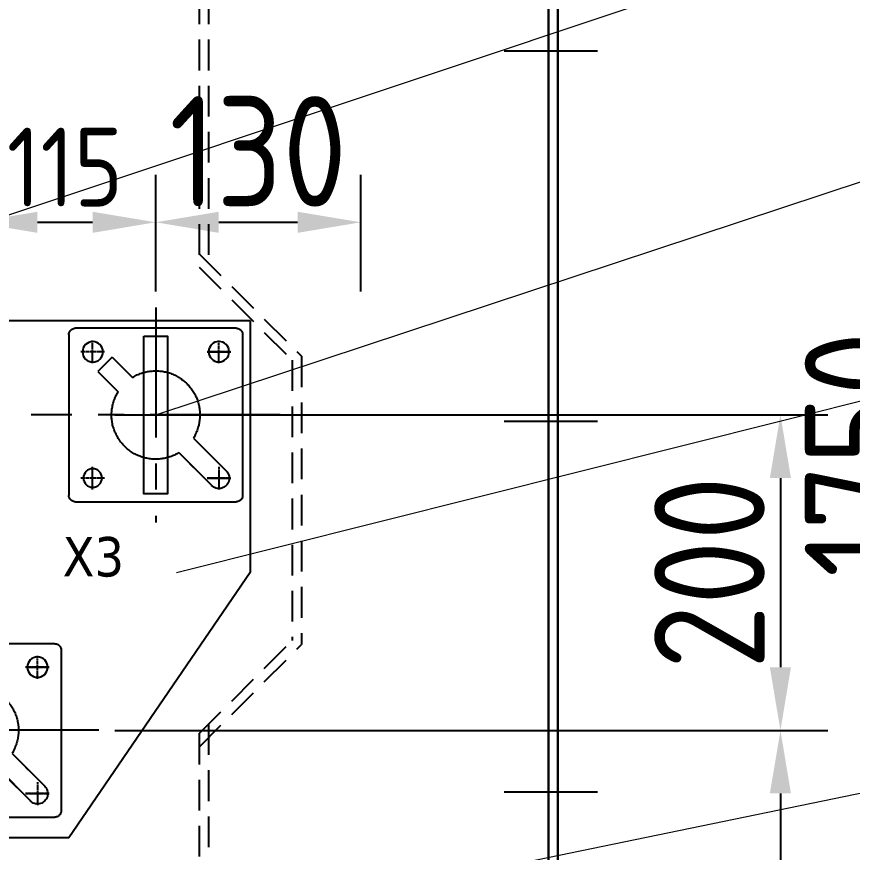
# Model space of a CAD drawing. Header units: millimetres. Extents: x 124493 to 133608, y -169944 to -164394.
# Drawn here: x 127169 to 127698, y -166467 to -165937 of the extents above; entities that cross this region are included whole.
import ezdxf

# ---------------------------------------------------------------- set-up
doc = ezdxf.new("R2010")
doc.units = ezdxf.units.MM
doc.header["$LTSCALE"] = 13
doc.linetypes.add('CENTERX2', pattern=[101.6, 63.5, -12.7, 12.7, -12.7])
doc.linetypes.add('DASHED', pattern=[0.75, 0.5, -0.25])
for name, color, linetype in [('1', 4, 'Continuous'), ('2细线层', 4, 'Continuous'), ('4虚线层', 6, 'DASHED'), ('粗实线', 4, 'Continuous')]:
    doc.layers.add(name, color=color, linetype=linetype)
doc.layers.add('标注、文本', color=3, linetype='Continuous', lineweight=25)
doc.layers.add('铁心', color=3, linetype='Continuous', lineweight=0)
doc.styles.get("Standard").update_dxf_attribs({"font": 'gbenor.shx', "bigfont": 'gbcbig.shx'})
doc.styles.add('Tahoma$001', font='tahoma.ttf', dxfattribs={"height": 2.159784})
doc.dimstyles.new('1-15', dxfattribs={"dimscale": 20, "dimtxt": 3.5, "dimasz": 2, "dimexe": 1.5, "dimexo": 0.5, "dimgap": 0.5, "dimtad": 1, "dimtoh": 1, "dimdec": 1, "dimdsep": 46, "dimtxsty": 'Standard', "dimcen": 2.5, "dimclrd": 3, "dimclre": 3, "dimclrt": 3, "dimadec": 0, "dimazin": 2, "dimtfac": 1, "dimtdec": 1, "dimtmove": 0, "dimatfit": 2, "dimfxl": 1, "dimarcsym": 0})

# ---------------------------------------------------------------- blocks, each defined once
blk = doc.blocks.new('A$C5EF15113')
at = {"layer": '1', "color": 1, "linetype": 'CENTERX2', "lineweight": -3, "ltscale": 0.1}
for p, q in [((79.01, 136.41), (79.01, 0)), ((0, 68.21), (158.03, 68.21))]:
    blk.add_line(p, q, dxfattribs=at)
at = {"layer": '2细线层'}
for points in [[(27.95, 123.16), (27.37, 123.16), (26.88, 123.07), (26.39, 122.87), (25.91, 122.68), (25.52, 122.38), (25.13, 121.99), (24.74, 121.6), (24.45, 121.21), (24.25, 120.73), (24.06, 120.24), (23.96, 119.75), (23.96, 119.17)], [(27.95, 123.16), (129.98, 123.16)], [(133.97, 119.17), (133.97, 119.75), (133.87, 120.24), (133.68, 120.73), (133.48, 121.21), (133.19, 121.6), (132.8, 121.99), (132.41, 122.38), (132.02, 122.68), (131.53, 122.87), (131.05, 123.07), (130.56, 123.16), (129.98, 123.16)], [(23.96, 119.17), (23.96, 17.15)], [(133.97, 119.17), (133.97, 17.15)], [(38.96, 114.59), (38.96, 115.46)], [(38.96, 114.59), (38.96, 115.46)], [(38.96, 114.1), (38.96, 114.3)], [(38.96, 114.1), (38.96, 114.3)], [(38.96, 112.64), (38.96, 113.81)], [(38.96, 112.64), (38.96, 113.81)], [(38.96, 112.05), (38.96, 112.35)], [(38.96, 112.05), (38.96, 112.35)], [(38.96, 110.59), (38.96, 111.86)], [(38.96, 110.59), (38.96, 111.86)], [(118.96, 114.59), (118.96, 115.46)], [(118.96, 114.1), (118.96, 114.3)], [(118.96, 112.54), (118.96, 113.81)], [(118.96, 112.05), (118.96, 112.35)], [(118.96, 110.59), (118.96, 111.86)], [(32.53, 108.16), (31.46, 108.16)], [(31.56, 108.16), (32.63, 108.16)], [(33.02, 108.16), (32.73, 108.16)], [(32.83, 108.16), (33.12, 108.16)], [(34.48, 108.16), (33.22, 108.16)], [(33.31, 108.16), (34.58, 108.16)], [(34.97, 108.16), (34.77, 108.16)], [(34.87, 108.16), (35.07, 108.16)], [(36.53, 108.16), (35.26, 108.16)], [(35.36, 108.16), (36.63, 108.16)], [(37.02, 108.16), (36.72, 108.16)], [(36.82, 108.16), (37.11, 108.16)], [(37.31, 108.16), (38.58, 108.16)], [(38.48, 108.16), (37.31, 108.16)], [(38.96, 108.16), (38.77, 108.16)], [(38.87, 108.16), (39.06, 108.16)], [(38.96, 110.11), (38.96, 110.3)], [(38.96, 110.11), (38.96, 110.3)], [(38.96, 108.55), (38.96, 109.81)], [(38.96, 108.55), (38.96, 109.81)], [(38.96, 108.06), (38.96, 108.35)], [(38.96, 108.06), (38.96, 108.35)], [(38.96, 106.6), (38.96, 107.86)], [(38.96, 106.6), (38.96, 107.86)], [(38.96, 106.11), (38.96, 106.31)], [(38.96, 106.11), (38.96, 106.31)], [(40.52, 108.16), (39.26, 108.16)], [(39.35, 108.16), (40.62, 108.16)], [(41.01, 108.16), (40.72, 108.16)], [(40.82, 108.16), (41.11, 108.16)], [(42.47, 108.16), (41.3, 108.16)], [(41.4, 108.16), (42.57, 108.16)], [(43.06, 108.16), (42.77, 108.16)], [(42.86, 108.16), (43.15, 108.16)], [(44.52, 108.16), (43.25, 108.16)], [(43.35, 108.16), (44.62, 108.16)], [(44.81, 108.16), (45.1, 108.16)], [(45.01, 108.16), (44.81, 108.16)], [(46.37, 108.16), (45.3, 108.16)], [(45.4, 108.16), (46.47, 108.16)], [(111.56, 108.16), (112.63, 108.16)], [(112.92, 108.16), (113.12, 108.16)], [(113.41, 108.16), (114.68, 108.16)], [(114.87, 108.16), (115.16, 108.16)], [(115.46, 108.16), (116.63, 108.16)], [(116.92, 108.16), (117.21, 108.16)], [(117.41, 108.16), (118.67, 108.16)], [(118.96, 110.11), (118.96, 110.3)], [(118.96, 108.55), (118.96, 109.81)], [(118.96, 108.06), (118.96, 108.35)], [(118.96, 108.16), (119.16, 108.16)], [(118.96, 106.6), (118.96, 107.86)], [(118.96, 106.11), (118.96, 106.31)], [(119.45, 108.16), (120.62, 108.16)], [(120.91, 108.16), (121.21, 108.16)], [(121.4, 108.16), (122.67, 108.16)], [(122.96, 108.16), (123.15, 108.16)], [(123.45, 108.16), (124.71, 108.16)], [(124.91, 108.16), (125.2, 108.16)], [(125.4, 108.16), (126.47, 108.16)], [(38.96, 104.55), (38.96, 105.82)], [(38.96, 104.55), (38.96, 105.82)], [(38.96, 104.06), (38.96, 104.36)], [(38.96, 104.06), (38.96, 104.36)], [(38.96, 102.6), (38.96, 103.87)], [(38.96, 102.6), (38.96, 103.87)], [(38.96, 102.12), (38.96, 102.31)], [(38.96, 102.12), (38.96, 102.31)], [(38.96, 100.95), (38.96, 101.82)], [(38.96, 100.95), (38.96, 101.82)], [(106.59, 104.94), (93.63, 91.98)], [(106.59, 104.94), (115.75, 95.68)], [(118.96, 104.55), (118.96, 105.82)], [(118.96, 104.06), (118.96, 104.36)], [(118.96, 102.6), (118.96, 103.77)], [(118.96, 102.02), (118.96, 102.31)], [(118.96, 100.95), (118.96, 101.82)], [(93.63, 91.98), (92.95, 92.47), (92.27, 92.76), (91.58, 93.15), (90.9, 93.54), (90.22, 93.83), (89.54, 94.12), (88.76, 94.42), (88.08, 94.71), (87.3, 94.9), (86.52, 95.1), (85.74, 95.39), (85.06, 95.49), (84.28, 95.68), (83.5, 95.78), (82.72, 95.98), (81.94, 96.07), (81.16, 96.07), (80.38, 96.17), (79.6, 96.17), (78.82, 96.17), (78.04, 96.17), (77.26, 96.17), (76.48, 96.07), (75.7, 95.98), (74.92, 95.88), (74.14, 95.78), (73.36, 95.59), (72.68, 95.49), (71.9, 95.29), (71.12, 95.1), (70.34, 94.81), (69.66, 94.61), (68.88, 94.32), (68.2, 94.03), (67.52, 93.74), (66.74, 93.35), (66.05, 93.05), (65.37, 92.66), (64.69, 92.27), (64.01, 91.88), (63.42, 91.49), (62.74, 91.01), (62.16, 90.52), (61.47, 90.03), (60.89, 89.55), (60.3, 89.06), (59.72, 88.57), (59.14, 87.99), (58.65, 87.4), (58.06, 86.82), (57.58, 86.23), (57.09, 85.65), (56.6, 85.06), (56.11, 84.38), (55.72, 83.8), (55.24, 83.11), (54.85, 82.43), (54.46, 81.75), (54.07, 81.07), (53.78, 80.39), (53.39, 79.7), (53.09, 79.02), (52.8, 78.24), (52.51, 77.56), (52.31, 76.78), (52.12, 76), (51.83, 75.32), (51.63, 74.54), (51.53, 73.76), (51.34, 72.98), (51.24, 72.2), (51.15, 71.42), (51.05, 70.64), (50.95, 69.86), (50.95, 69.08), (50.95, 68.3), (50.95, 67.52), (50.95, 66.74), (51.05, 65.96), (51.15, 65.18), (51.15, 64.41), (51.34, 63.72), (51.44, 62.94), (51.63, 62.16), (51.73, 61.38), (52.02, 60.6), (52.22, 59.92), (52.41, 59.14), (52.7, 58.36), (53, 57.68), (53.29, 57), (53.58, 56.22), (53.97, 55.54), (54.26, 54.86), (54.65, 54.17), (55.04, 53.49)], [(115.75, 95.68), (102.89, 82.82)], [(64.3, 44.33), (64.98, 43.94), (65.66, 43.55), (66.35, 43.16), (67.03, 42.77), (67.71, 42.48), (68.49, 42.19), (69.17, 41.9), (69.95, 41.6), (70.63, 41.41), (71.41, 41.21), (72.19, 41.02), (72.87, 40.82), (73.65, 40.63), (74.43, 40.53), (75.21, 40.43), (75.99, 40.34), (76.77, 40.24), (77.55, 40.14), (78.33, 40.14), (79.11, 40.14), (79.89, 40.14), (80.67, 40.24), (81.45, 40.24), (82.23, 40.34), (83.01, 40.43), (83.79, 40.53), (84.57, 40.73), (85.25, 40.82), (86.03, 41.02), (86.81, 41.21), (87.59, 41.51), (88.27, 41.7), (89.05, 41.99), (89.73, 42.29), (90.41, 42.58), (91.19, 42.97), (91.88, 43.26), (92.56, 43.65), (93.24, 44.04), (93.92, 44.43), (94.51, 44.92), (95.19, 45.31), (95.87, 45.79), (96.46, 46.28), (97.04, 46.77), (97.63, 47.26), (98.21, 47.74), (98.79, 48.33), (99.28, 48.91), (99.87, 49.5), (100.35, 50.08), (100.84, 50.67), (101.33, 51.25), (101.82, 51.93), (102.2, 52.52), (102.69, 53.2), (103.08, 53.88), (103.47, 54.56), (103.86, 55.25), (104.15, 55.93), (104.54, 56.61), (104.84, 57.39), (105.13, 58.07), (105.42, 58.75), (105.62, 59.53), (105.81, 60.31), (106.1, 60.99), (106.3, 61.77), (106.39, 62.55), (106.59, 63.33), (106.69, 64.11), (106.78, 64.89), (106.88, 65.67), (106.98, 66.45), (106.98, 67.23), (106.98, 68.01), (106.98, 68.79), (106.98, 69.57), (106.88, 70.35), (106.88, 71.13), (106.78, 71.91), (106.59, 72.59), (106.49, 73.37), (106.3, 74.15), (106.2, 74.93), (106.01, 75.71), (105.71, 76.39), (105.52, 77.17), (105.23, 77.95), (104.93, 78.63), (104.64, 79.31), (104.35, 80.09), (103.96, 80.78), (103.67, 81.46), (103.28, 82.14), (102.89, 82.82)], [(55.04, 53.49), (34.29, 32.74)], [(64.3, 44.33), (43.45, 23.48)], [(48.32, 46.77), (44.81, 43.26)], [(57.48, 37.51), (52.02, 32.05)], [(34.29, 32.74), (33.8, 32.15), (33.31, 31.57), (33.02, 30.79), (32.73, 30.11), (32.53, 29.33), (32.44, 28.55), (32.44, 27.77), (32.53, 26.99), (32.63, 26.21), (32.92, 25.43), (33.31, 24.75), (33.8, 24.06), (34.29, 23.48), (34.87, 22.99), (35.55, 22.5), (36.24, 22.12), (37.02, 21.82), (37.8, 21.63), (38.58, 21.53), (39.35, 21.53), (40.13, 21.63), (40.91, 21.82), (41.69, 22.12), (42.38, 22.5), (42.96, 22.99), (43.64, 23.48)], [(38.96, 35.37), (38.96, 34.49)], [(38.96, 35.37), (38.96, 34.49)], [(38.96, 34.2), (38.96, 34)], [(38.96, 34.2), (38.96, 34)], [(38.96, 33.71), (38.96, 32.44)], [(38.96, 33.71), (38.96, 32.44)], [(38.96, 32.25), (38.96, 31.96)], [(38.96, 32.25), (38.96, 31.96)], [(118.96, 34.49), (118.96, 35.37)], [(118.96, 34), (118.96, 34.2)], [(118.96, 32.44), (118.96, 33.71)], [(118.96, 31.96), (118.96, 32.25)], [(32.53, 28.16), (31.46, 28.16)], [(31.56, 28.16), (32.63, 28.16)], [(33.02, 28.16), (32.73, 28.16)], [(32.83, 28.16), (33.12, 28.16)], [(34.48, 28.16), (33.22, 28.16)], [(33.31, 28.16), (34.58, 28.16)], [(34.97, 28.16), (34.77, 28.16)], [(34.87, 28.16), (35.07, 28.16)], [(36.53, 28.16), (35.26, 28.16)], [(35.36, 28.16), (36.63, 28.16)], [(37.02, 28.16), (36.72, 28.16)], [(36.82, 28.16), (37.11, 28.16)], [(37.31, 28.16), (38.58, 28.16)], [(38.48, 28.16), (37.31, 28.16)], [(38.96, 28.16), (38.77, 28.16)], [(38.87, 28.16), (39.06, 28.16)], [(38.96, 31.76), (38.96, 30.5)], [(38.96, 31.76), (38.96, 30.5)], [(38.96, 30.2), (38.96, 30.01)], [(38.96, 30.2), (38.96, 30.01)], [(38.96, 29.72), (38.96, 28.45)], [(38.96, 29.72), (38.96, 28.45)], [(38.96, 28.25), (38.96, 27.96)], [(38.96, 28.25), (38.96, 27.96)], [(38.96, 28.16), (39.06, 28.06)], [(38.96, 27.77), (38.96, 26.5)], [(38.96, 27.77), (38.96, 26.5)], [(40.52, 28.16), (39.26, 28.16)], [(39.35, 28.16), (40.62, 28.16)], [(41.01, 28.16), (40.72, 28.16)], [(40.82, 28.16), (41.11, 28.16)], [(42.47, 28.16), (41.3, 28.16)], [(41.4, 28.16), (42.57, 28.16)], [(43.06, 28.16), (42.77, 28.16)], [(42.86, 28.16), (43.15, 28.16)], [(44.52, 28.16), (43.25, 28.16)], [(43.35, 28.16), (44.62, 28.16)], [(44.81, 28.16), (45.1, 28.16)], [(45.01, 28.16), (44.81, 28.16)], [(46.37, 28.16), (45.3, 28.16)], [(45.4, 28.16), (46.47, 28.16)], [(111.56, 28.06), (112.63, 28.06)], [(112.92, 28.06), (113.12, 28.06)], [(113.41, 28.06), (114.68, 28.06)], [(114.87, 28.06), (115.16, 28.06)], [(115.46, 28.06), (116.63, 28.06)], [(116.92, 28.06), (117.21, 28.06)], [(117.41, 28.06), (118.67, 28.06)], [(118.96, 30.5), (118.96, 31.76)], [(118.96, 30.01), (118.96, 30.2)], [(118.96, 28.45), (118.96, 29.72)], [(118.96, 27.96), (118.96, 28.25)], [(118.96, 28.06), (119.16, 28.06)], [(118.96, 26.5), (118.96, 27.77)], [(119.45, 28.06), (120.62, 28.06)], [(120.91, 28.06), (121.21, 28.06)], [(121.4, 28.06), (122.67, 28.06)], [(122.96, 28.06), (123.15, 28.06)], [(123.45, 28.06), (124.71, 28.06)], [(124.91, 28.06), (125.2, 28.06)], [(125.4, 28.06), (126.47, 28.06)], [(38.96, 26.21), (38.96, 26.01)], [(38.96, 26.21), (38.96, 26.01)], [(38.96, 25.72), (38.96, 24.45)], [(38.96, 25.72), (38.96, 24.45)], [(38.96, 24.26), (38.96, 23.97)], [(38.96, 24.26), (38.96, 23.97)], [(38.96, 23.77), (38.96, 22.5)], [(38.96, 23.77), (38.96, 22.5)], [(38.96, 22.21), (38.96, 22.02)], [(38.96, 22.21), (38.96, 22.02)], [(38.96, 21.73), (38.96, 20.85)], [(38.96, 21.73), (38.96, 20.85)], [(118.96, 26.01), (118.96, 26.21)], [(118.96, 24.45), (118.96, 25.72)], [(118.96, 23.97), (118.96, 24.26)], [(118.96, 22.5), (118.96, 23.77)], [(118.96, 22.02), (118.96, 22.21)], [(118.96, 20.85), (118.96, 21.73)], [(23.96, 17.15), (23.96, 16.56), (24.06, 16.07), (24.25, 15.59), (24.45, 15.1), (24.74, 14.71), (25.13, 14.32), (25.52, 13.93), (25.91, 13.64), (26.39, 13.44), (26.88, 13.25), (27.37, 13.15), (27.95, 13.15)], [(129.98, 13.15), (130.56, 13.15), (131.05, 13.25), (131.53, 13.44), (132.02, 13.64), (132.41, 13.93), (132.8, 14.32), (133.19, 14.71), (133.48, 15.1), (133.68, 15.59), (133.87, 16.07), (133.97, 16.56), (133.97, 17.15)], [(129.98, 13.15), (27.95, 13.15)]]:
    blk.add_lwpolyline(points, dxfattribs=at)
for centre, radius in [((38.92, 108.3), 6.48), ((118.92, 108.21), 6.48), ((118.92, 28.21), 5.9)]:
    blk.add_circle(centre, radius, dxfattribs=at)
blk = doc.blocks.new('*D492')
at = {"layer": 'Defpoints', "color": 0, "transparency": 16777216}
for p in [(127511.6, -165339.76), (127748.07, -165339.76), (127511.6, -167089.77)]:
    blk.add_point(p, dxfattribs=at)
at = {"layer": '标注、文本', "color": 3, "lineweight": -2, "transparency": 16777216}
for p, q in [((127521.6, -165339.76), (127778.07, -165339.76)), ((127748.07, -167049.77), (127748.07, -165379.76)), ((127521.6, -167089.77), (127778.07, -167089.77))]:
    blk.add_line(p, q, dxfattribs=at)
at = {"layer": '标注、文本', "color": 3, "transparency": 16777216}
for points in [[(127741.4, -165379.76), (127754.74, -165379.76), (127748.07, -165339.76)], [(127741.4, -167049.77), (127754.74, -167049.77), (127748.07, -167089.77)]]:
    blk.add_solid(points, dxfattribs=at)
at = {"layer": '标注、文本', "color": 3, "transparency": 16777216, "insert": (127703.07, -166214.76), "char_height": 70, "attachment_point": 5, "rotation": 90}
blk.add_mtext('1750', dxfattribs=at)
blk = doc.blocks.new('*D512')
at = {"layer": 'Defpoints', "color": 0, "transparency": 16777216}
for p in [(127256.6, -166067.6), (127256.6, -166121.56), (127141.6, -166421.56)]:
    blk.add_point(p, dxfattribs=at)
at = {"layer": '标注、文本', "color": 3, "lineweight": -2, "transparency": 16777216}
for p, q in [((127141.6, -166411.56), (127141.6, -166037.6)), ((127256.6, -166111.56), (127256.6, -166037.6)), ((127181.6, -166067.6), (127216.6, -166067.6))]:
    blk.add_line(p, q, dxfattribs=at)
at = {"layer": '标注、文本', "color": 3, "transparency": 16777216}
for points in [[(127181.6, -166060.93), (127181.6, -166074.27), (127141.6, -166067.6)], [(127216.6, -166060.93), (127216.6, -166074.27), (127256.6, -166067.6)]]:
    blk.add_solid(points, dxfattribs=at)
at = {"layer": '标注、文本', "color": 3, "transparency": 16777216, "insert": (127199.1, -166032.6), "char_height": 50, "attachment_point": 5}
blk.add_mtext('115', dxfattribs=at)
blk = doc.blocks.new('*D513')
at = {"layer": 'Defpoints', "color": 0, "transparency": 16777216}
for p in [(127386.6, -166067.6), (127256.6, -166121.56), (127386.6, -166121.56)]:
    blk.add_point(p, dxfattribs=at)
at = {"layer": '标注、文本', "color": 3, "lineweight": -2, "transparency": 16777216}
for p, q in [((127256.6, -166111.56), (127256.6, -166037.6)), ((127386.6, -166111.56), (127386.6, -166037.6)), ((127296.6, -166067.6), (127346.6, -166067.6))]:
    blk.add_line(p, q, dxfattribs=at)
at = {"layer": '标注、文本', "color": 3, "transparency": 16777216}
for points in [[(127296.6, -166060.93), (127296.6, -166074.27), (127256.6, -166067.6)], [(127346.6, -166060.93), (127346.6, -166074.27), (127386.6, -166067.6)]]:
    blk.add_solid(points, dxfattribs=at)
at = {"layer": '标注、文本', "color": 3, "transparency": 16777216, "insert": (127321.6, -166022.6), "char_height": 70, "attachment_point": 5}
blk.add_mtext('130', dxfattribs=at)
blk = doc.blocks.new('*D514')
at = {"layer": 'Defpoints', "color": 0, "transparency": 16777216}
for p in [(127220.62, -166389.77), (127341.91, -167089.77), (127652.65, -167089.77)]:
    blk.add_point(p, dxfattribs=at)
at = {"layer": '标注、文本', "color": 3, "lineweight": -2, "transparency": 16777216}
for p, q in [((127230.62, -166389.77), (127682.65, -166389.77)), ((127652.65, -166429.77), (127652.65, -167049.77)), ((127351.91, -167089.77), (127682.65, -167089.77))]:
    blk.add_line(p, q, dxfattribs=at)
at = {"layer": '标注、文本', "color": 3, "transparency": 16777216}
for points in [[(127645.98, -166429.77), (127659.32, -166429.77), (127652.65, -166389.77)], [(127645.98, -167049.77), (127659.32, -167049.77), (127652.65, -167089.77)]]:
    blk.add_solid(points, dxfattribs=at)
at = {"layer": '标注、文本', "color": 3, "transparency": 16777216, "insert": (127607.65, -166739.77), "char_height": 70, "attachment_point": 5, "rotation": 90}
blk.add_mtext('700', dxfattribs=at)
blk = doc.blocks.new('*D515')
at = {"layer": 'Defpoints', "color": 0, "transparency": 16777216}
for p in [(127220.62, -166189.77), (127330.77, -166389.77), (127652.65, -166389.77)]:
    blk.add_point(p, dxfattribs=at)
at = {"layer": '标注、文本', "color": 3, "lineweight": -2, "transparency": 16777216}
for p, q in [((127230.62, -166189.77), (127682.65, -166189.77)), ((127652.65, -166229.77), (127652.65, -166349.77)), ((127340.77, -166389.77), (127682.65, -166389.77))]:
    blk.add_line(p, q, dxfattribs=at)
at = {"layer": '标注、文本', "color": 3, "transparency": 16777216}
for points in [[(127645.98, -166229.77), (127659.32, -166229.77), (127652.65, -166189.77)], [(127645.98, -166349.77), (127659.32, -166349.77), (127652.65, -166389.77)]]:
    blk.add_solid(points, dxfattribs=at)
at = {"layer": '标注、文本', "color": 3, "transparency": 16777216, "insert": (127607.65, -166289.77), "char_height": 70, "attachment_point": 5, "rotation": 90}
blk.add_mtext('200', dxfattribs=at)

msp = doc.modelspace()

# ---------------------------------------------------------------- linework, layer by layer
at = {"layer": '1', "color": 1, "linetype": 'CENTERX2', "lineweight": -3, "ltscale": 0.1}
for p, q in [((127536.6, -165958.97), (127477.6, -165958.97)), ((127536.6, -166193.97), (127477.6, -166193.97)), ((127536.6, -166428.97), (127477.6, -166428.97))]:
    msp.add_line(p, q, dxfattribs=at)
at = {"layer": '4虚线层', "ltscale": 3}
for p, q in [((127284.1, -165483.77), (127284.1, -166093.38)), ((127290.1, -165483.77), (127290.1, -166092.76)), ((127284.1, -166087.58), (127349.1, -166152.58)), ((127284.1, -166087.58), (127349.1, -166152.58)), ((127284.1, -166096.07), (127343.1, -166155.07)), ((127349.1, -166152.58), (127349.1, -166335.35)), ((127343.1, -166155.07), (127343.1, -166332.86)), ((127284.1, -166391.86), (127343.1, -166332.86)), ((127284.1, -166400.35), (127349.1, -166335.35)), ((127290.1, -166385.86), (127290.1, -167003.77)), ((127284.1, -166391.86), (127284.1, -167003.77))]:
    msp.add_line(p, q, dxfattribs=at)
at = {"layer": '标注、文本'}
for p, q in [((126966.6, -166129.77), (127316.6, -166129.77)), ((127316.6, -166129.77), (127316.6, -166289.77)), ((127316.6, -166289.77), (127201.6, -166457.97)), ((127201.6, -166457.97), (126851.6, -166457.97))]:
    msp.add_line(p, q, dxfattribs=at)
at = {"layer": '粗实线', "lineweight": 30}
for p, q in [((127505.6, -167003.77), (127505.6, -165369.76)), ((127511.6, -167009.77), (127511.6, -165369.76))]:
    msp.add_line(p, q, dxfattribs=at)
at = {"layer": '粗实线'}
msp.add_lwpolyline([(127249.1, -166139.77), (127264.1, -166139.77), (127264.1, -166239.77), (127249.1, -166239.77)], close=True, dxfattribs=at)
at = {"layer": '铁心'}
for points in [[(126807.51, -166181.59), (127788.59, -165853.99), (127788.59, -165853.99)], [(127256.6, -166189.77), (127785.76, -166014.62), (127785.76, -166014.62)], [(127269.85, -166289.69), (127782, -166161.12), (127782, -166161.12)], [(126829.19, -166609.77), (127769.74, -166415.78), (127769.74, -166415.78)]]:
    msp.add_lwpolyline(points, dxfattribs=at)

# ---------------------------------------------------------------- block references
at = {"layer": '标注、文本', "xscale": -1}
for p in [(127335.62, -166257.97), (127220.62, -166457.97)]:
    msp.add_blockref('A$C5EF15113', p, dxfattribs=at)

# ---------------------------------------------------------------- texts
at = {"layer": '标注、文本', "style": 'Tahoma$001'}
msp.add_text('X3', height=25, dxfattribs=at).set_placement((127197.6, -166292.18))

# ---------------------------------------------------------------- dimensions: what is measured, and where the dimension line sits
at = {"layer": '标注、文本'}
for base, p1, p2, picture, middle in [((127748.07, -165339.76), (127511.6, -167089.77), (127511.6, -165339.76), '*D492', (127703.07, -166214.76)), ((127652.65, -166389.77), (127220.62, -166189.77), (127330.77, -166389.77), '*D515', (127607.65, -166289.77)), ((127652.65, -167089.77), (127220.62, -166389.77), (127341.91, -167089.77), '*D514', (127607.65, -166739.77))]:
    dim = msp.add_linear_dim(base=base, p1=p1, p2=p2, angle=90, dimstyle='1-15', dxfattribs=at)
    dim.commit()
    dim.dimension.update_dxf_attribs({"geometry": picture, "text_midpoint": middle})
dim = msp.add_linear_dim(base=(127386.6, -166067.6), p1=(127256.6, -166121.56), p2=(127386.6, -166121.56), dimstyle='1-15', dxfattribs=at)
dim.commit()
dim.dimension.update_dxf_attribs({"geometry": '*D513', "text_midpoint": (127321.6, -166022.6)})
dim = msp.add_linear_dim(base=(127256.6, -166067.6), p1=(127141.6, -166421.56), p2=(127256.6, -166121.56), dimstyle='1-15', override={"dimtxt": 2.5}, dxfattribs=at)
dim.commit()
dim.dimension.update_dxf_attribs({"geometry": '*D512', "text_midpoint": (127199.1, -166032.6)})

doc.saveas('drawing.dxf')
